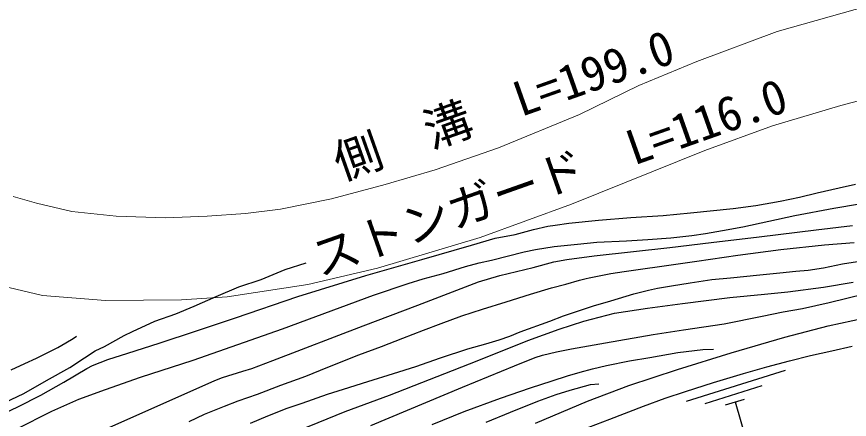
# Model space of a CAD drawing. Units: millimetres at full size, sheet at 1:1000; details may follow other scales. Extents: x 40000 to 680000, y 20000 to 380000.
# Drawn here: x 471600 to 515286, y 325376 to 346527 of the extents above; entities that cross this region are included whole.
import ezdxf
from ezdxf.enums import TextEntityAlignment as Align

# ---------------------------------------------------------------- set-up
doc = ezdxf.new("R2010")
doc.units = ezdxf.units.MM
doc.header["$LTSCALE"] = 1000
doc.layers.add('M-BGD', color=7, linetype='Continuous', lineweight=25)
doc.layers.add('M-STR-HTXT', color=7, linetype='Continuous', lineweight=13)
doc.styles.add('ＭＳ ゴシック', font='')
doc.styles.get('ＭＳ ゴシック').set_extended_font_data('MS Gothic')

msp = doc.modelspace()

# ---------------------------------------------------------------- linework, layer by layer
at = {"layer": 'M-BGD'}
for p, q in [((506746, 326327), (511933, 327955)), ((507720, 326211), (510711, 327148)), ((508797, 326138), (509779, 326443)), ((509288, 326291), (510553, 322014))]:
    msp.add_line(p, q, dxfattribs=at)
for points in [[(470609, 325545), (471660, 326038), (472872, 326640), (474083, 327338), (475280, 328043), (475578, 328200), (476389, 328527), (477437, 328847), (479081, 329383), (481043, 330030), (483075, 330700), (486352, 331836), (489915, 332938), (492851, 333770), (495462, 334529), (496711, 334885), (497751, 335093), (498719, 335346), (499474, 335526), (499854, 335572), (500576, 335679), (502119, 335833), (503831, 335980), (505521, 336087), (506952, 336227), (509198, 336455), (510388, 336615), (511664, 336829), (512679, 337043), (513601, 337270), (514752, 337544), (515607, 337731)], [(471579, 324860), (473440, 325808), (474863, 326440), (476257, 326943), (478102, 327585), (480866, 328486), (485543, 330136), (490313, 331897), (492144, 332518), (492920, 332754), (493972, 333029), (495141, 333402), (495858, 333598), (496517, 333736), (498219, 334170), (498819, 334298), (499792, 334455), (501020, 334573), (502042, 334681), (503597, 334760), (504708, 334819), (505926, 334917), (507017, 335035), (507735, 335133), (508629, 335300), (509700, 335496), (512426, 336076), (514472, 336475), (515815, 336696)], [(471283, 322502), (472767, 323235), (473473, 323597), (474733, 324136), (476453, 324942), (482006, 327415), (482401, 327570), (483473, 327908), (483944, 328050), (485047, 328463), (489773, 330287), (492646, 331368), (495367, 332422), (495836, 332607), (496946, 332934), (498695, 333360), (499790, 333644), (500473, 333772), (501895, 333957), (505868, 334400), (508044, 334670), (510550, 334956), (513551, 335325), (515457, 335553)], [(480657, 325269), (481462, 325645), (482506, 326077), (483230, 326352), (484237, 326705), (485460, 327179), (486763, 327639), (487933, 328118), (489553, 328762), (490733, 329204), (491868, 329643), (492944, 330054), (493877, 330418), (494959, 330809), (496045, 331162), (497289, 331541), (498559, 331947), (499658, 332280), (500417, 332480), (501134, 332691), (501476, 332780), (501641, 332818), (502157, 332923), (502779, 333034), (503465, 333139), (504457, 333287), (505322, 333408), (507284, 333683), (509429, 333999), (511698, 334295), (513975, 334542), (515539, 334669)], [(470984, 326260), (471970, 326742), (473161, 327412), (474388, 328108), (475151, 328600), (475712, 328967), (476214, 329209), (477238, 329778), (477683, 329991), (478845, 330525), (479947, 330921), (480913, 331317), (482065, 331830), (483253, 332333), (484432, 332719), (485681, 333252), (486792, 333600)], [(483869, 325168), (484786, 325560), (485794, 325963), (486587, 326231), (487904, 326701), (488751, 326970), (490030, 327367), (491368, 327782), (492550, 328145), (493845, 328603), (495270, 329078), (496219, 329345), (496919, 329561), (497480, 329751), (498023, 329966), (499569, 330529), (500285, 330813), (501080, 331082), (501856, 331332), (502771, 331607), (503988, 331970), (504747, 332168), (505230, 332271), (505955, 332392), (506941, 332539), (508079, 332720), (509046, 332815), (510583, 332962), (511644, 333074), (512481, 333152), (513122, 333213), (513924, 333334), (514933, 333541), (515943, 333696)], [(470174, 315960), (472192, 317157), (474587, 318486), (477448, 320348), (479915, 321884), (481312, 322660), (482221, 323169), (483840, 323768), (486949, 325013), (488835, 325788), (491163, 326652), (495759, 328453), (498420, 329517), (500061, 330115), (501348, 330536), (502967, 330957), (504696, 331223), (506540, 331467), (509023, 331778), (510842, 331955), (512062, 332066), (513923, 332327), (515489, 332583)], [(490174, 325061), (494992, 327060), (497720, 328188), (498800, 328625), (499190, 328746), (499925, 328922), (500706, 329083), (502501, 329399), (504990, 329836), (506582, 330073), (508718, 330402), (510719, 330792), (511814, 331022), (512825, 331198), (514233, 331519), (517001, 332203)], [(498828, 325183), (501541, 326326), (503719, 327163), (506278, 328003), (509094, 328871), (511903, 329700), (514177, 330287), (516114, 330716)], [(471308, 327986), (472030, 328318), (472643, 328586), (473170, 328846), (473756, 329159), (474179, 329399), (474557, 329621), (474733, 329751)], [(493397, 325107), (495085, 325792), (496978, 326486), (498552, 327028), (499699, 327405), (500497, 327654), (501160, 327857), (501808, 328030), (502553, 328211), (503753, 328452), (504815, 328633), (506284, 328889), (507602, 329039), (508152, 329055)], [(501620, 324960), (502728, 325389), (504488, 326073), (505620, 326490), (506697, 326833), (508166, 327318), (509726, 327784), (510959, 328139), (512146, 328450), (513254, 328724), (514368, 328979), (515431, 329215)], [(496224, 325227), (497507, 325754), (498945, 326336), (499900, 326682), (500637, 326918), (501711, 327200), (502148, 327245)]]:
    msp.add_lwpolyline(points, dxfattribs=at)
at = {"layer": 'M-STR-HTXT'}
for p, q in [((511494, 345747), (516992, 347294)), ((507281, 344173), (511494, 345747)), ((504249, 342913), (507281, 344173)), ((501121, 341392), (504249, 342913)), ((496882, 339630), (501121, 341392)), ((493564, 338489), (496882, 339630)), ((490933, 337703), (493564, 338489)), ((488126, 336954), (490933, 337703)), ((471414, 337074), (472640, 336729)), ((485434, 336418), (488126, 336954)), ((472640, 336729), (474498, 336301)), ((483602, 336192), (485434, 336418)), ((474498, 336301), (476829, 336051)), ((476829, 336051), (479412, 335968)), ((479412, 335968), (481589, 336051)), ((481589, 336051), (483602, 336192))]:
    msp.add_line(p, q, dxfattribs=at)
msp.add_lwpolyline([(464453, 335311), (467145, 333628), (469039, 332801), (472960, 331885), (476255, 331619), (480253, 331652), (482643, 331817), (486873, 332457), (490529, 333318), (495913, 334931), (500707, 336675), (507702, 339504), (511262, 340797), (514841, 341857), (519065, 342975), (521771, 343440)], dxfattribs=at)

# ---------------------------------------------------------------- texts
at = {"layer": 'M-STR-HTXT', "style": 'ＭＳ ゴシック'}
for s, p in [('側\u3000溝\u3000L=199.0', (497636, 340521)), ('ストンガード\u3000L=116.0', (500027, 336719))]:
    msp.add_text(s, height=1833, rotation=19.487, dxfattribs=at).set_placement(p, align=Align.BOTTOM_CENTER)

doc.saveas('drawing.dxf')
